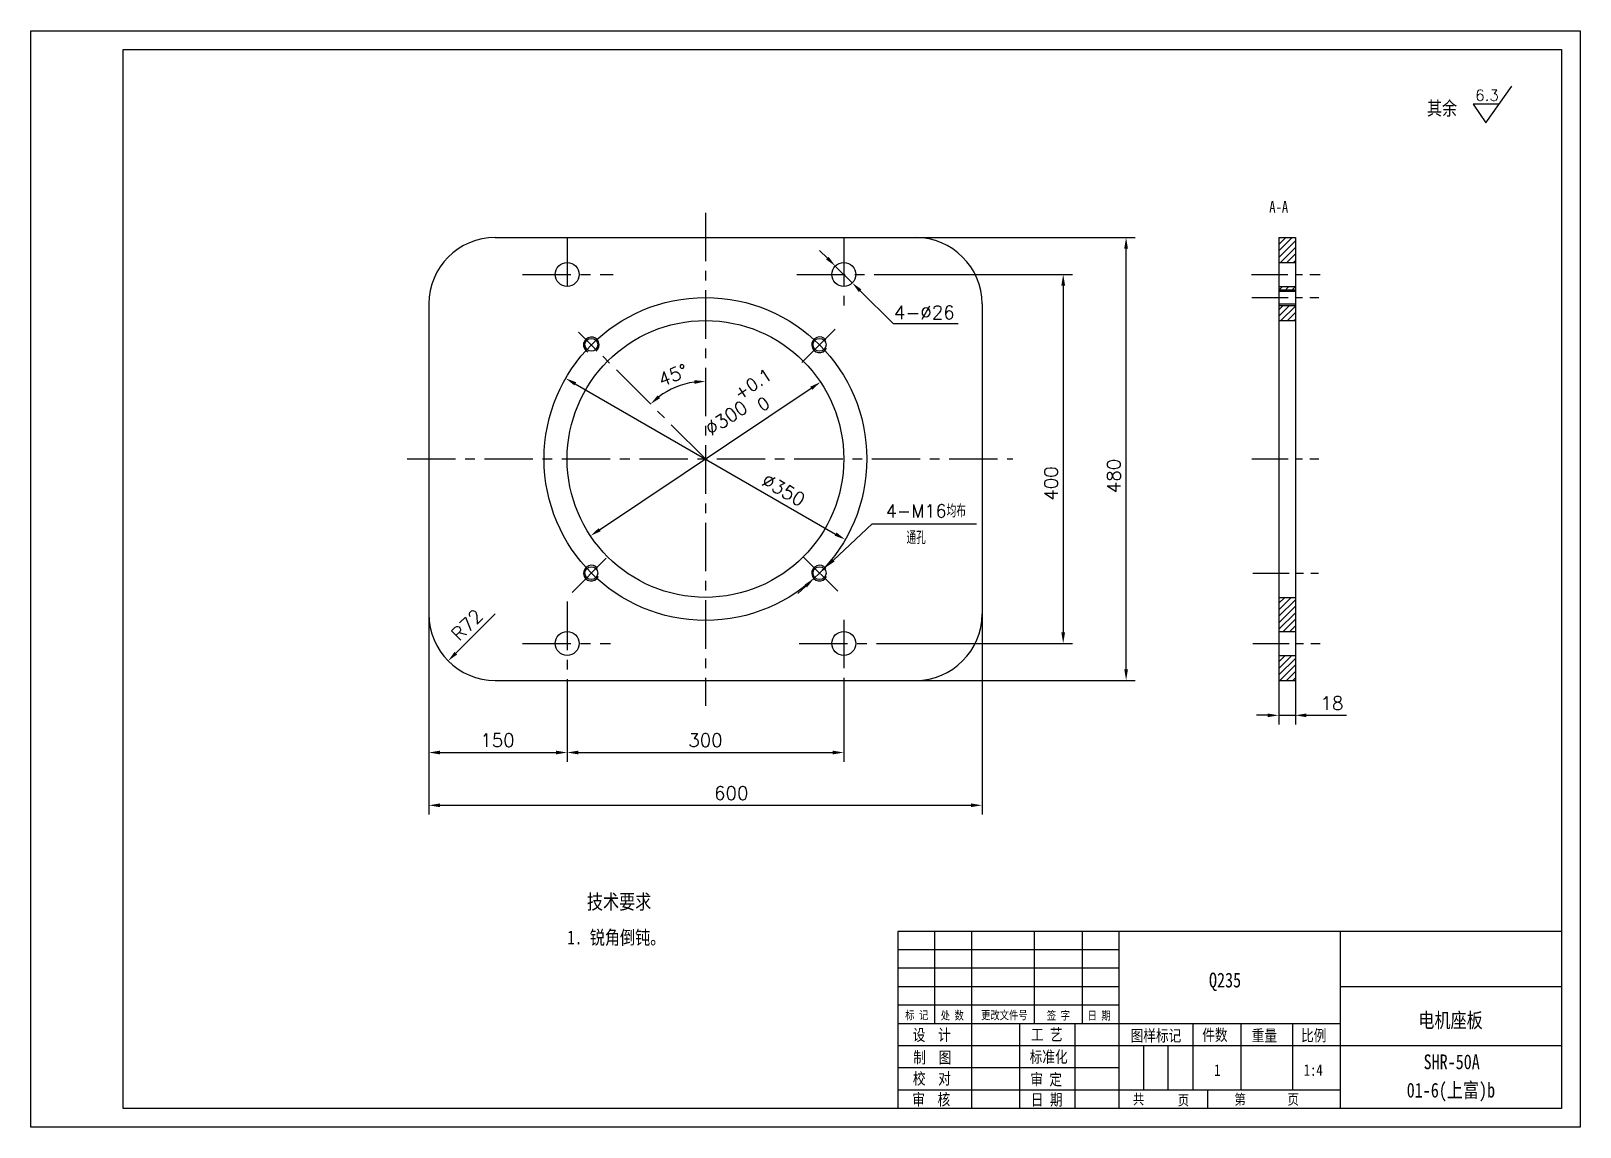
# Model space of a CAD drawing. Extents: x -91 to 1589, y 16 to 1204.
import ezdxf

# ---------------------------------------------------------------- set-up
doc = ezdxf.new("R2010")
doc.units = 0
doc.header["$LTSCALE"] = 10.5
doc.header["$MEASUREMENT"] = 0
doc.linetypes.add('CENTER', pattern=[2, 1.25, -0.25, 0.25, -0.25])
doc.layers.get('0').update_dxf_attribs({"color": 2, "linetype": 'CONTINUOUS'})
doc.layers.get('DEFPOINTS').update_dxf_attribs({"linetype": 'CONTINUOUS'})
for name, color, linetype in [('LINE_THIN', 2, 'CONTINUOUS'), ('PART', 3, 'CONTINUOUS'), ('SMPEN_THICK', 7, 'CONTINUOUS')]:
    doc.layers.add(name, color=color, linetype=linetype)
doc.styles.add('HZDX', font='', dxfattribs={"width": 0.8, "height": 0.5})
doc.styles.get("Standard").update_dxf_attribs({"font": 'txt.shx', "height": 14.5, "bigfont": 'gbcbig.shx'})
doc.styles.get('HZDX').set_extended_font_data('SimSun')
doc.dimstyles.new('HZDX', dxfattribs={"dimscale": 0, "dimtxt": 5, "dimasz": 3.5, "dimexe": 5.25, "dimexo": 0, "dimgap": 1.5, "dimtad": 1, "dimdec": 4, "dimdsep": 46, "dimtxsty": 'HZDX', "dimcen": 0.09, "dimclrd": 2, "dimclre": 2, "dimclrt": 2, "dimadec": 0, "dimazin": 0, "dimtol": 1, "dimtp": 0.2, "dimtfac": 0.66667, "dimtdec": 4, "dimtmove": 0, "dimatfit": 1, "dimfxl": 1, "dimtvp": 5, "dimtolj": 1, "dimarcsym": 0})

# ---------------------------------------------------------------- blocks, each defined once
blk = doc.blocks.new('*D1')
at = {"color": 2, "linetype": 'ByBlock', "transparency": 16777216}
for p, q in [((368.2, 572.3), (368.2, 354.9)), ((968.2, 572.3), (968.2, 354.9)), ((380.2, 364.9), (956.2, 364.9))]:
    blk.add_line(p, q, dxfattribs=at)
for points in [[(380.2, 366.9), (380.2, 362.9), (368.2, 364.9)], [(956.2, 366.9), (956.2, 362.9), (968.2, 364.9)]]:
    blk.add_solid(points, dxfattribs=at)
at = {"layer": 'DEFPOINTS', "color": 0, "linetype": 'ByBlock', "transparency": 16777216}
for p in [(368.2, 572.3), (968.2, 572.3), (968.2, 364.9)]:
    blk.add_point(p, dxfattribs=at)
at = {"color": 2, "linetype": 'ByBlock', "transparency": 16777216, "insert": (696.2, 378.1), "char_height": 14.5, "attachment_point": 5}
blk.add_mtext('\\A1;600', dxfattribs=at)
blk = doc.blocks.new('*D2')
at = {"color": 2, "linetype": 'ByBlock', "transparency": 16777216}
for p, q in [((368.2, 572.3), (368.2, 412.1)), ((518.2, 500.3), (518.2, 412.1)), ((380.2, 422.1), (506.2, 422.1))]:
    blk.add_line(p, q, dxfattribs=at)
for points in [[(380.2, 424.1), (380.2, 420.1), (368.2, 422.1)], [(506.2, 424.1), (506.2, 420.1), (518.2, 422.1)]]:
    blk.add_solid(points, dxfattribs=at)
at = {"layer": 'DEFPOINTS', "color": 0, "linetype": 'ByBlock', "transparency": 16777216}
for p in [(368.2, 572.3), (518.2, 500.3), (518.2, 422.1)]:
    blk.add_point(p, dxfattribs=at)
at = {"color": 2, "linetype": 'ByBlock', "transparency": 16777216, "insert": (442.6, 435.4), "char_height": 14.5, "attachment_point": 5}
blk.add_mtext('\\A1;150', dxfattribs=at)
blk = doc.blocks.new('*D3')
at = {"color": 2, "linetype": 'ByBlock', "transparency": 16777216}
for p, q in [((818.2, 500.3), (818.2, 412.1)), ((530.2, 422.1), (806.2, 422.1))]:
    blk.add_line(p, q, dxfattribs=at)
for points in [[(530.2, 424.1), (530.2, 420.1), (518.2, 422.1)], [(806.2, 424.1), (806.2, 420.1), (818.2, 422.1)]]:
    blk.add_solid(points, dxfattribs=at)
at = {"layer": 'DEFPOINTS', "color": 0, "linetype": 'ByBlock', "transparency": 16777216}
for p in [(518.2, 500.3), (818.2, 500.3), (818.2, 422.1)]:
    blk.add_point(p, dxfattribs=at)
at = {"color": 2, "linetype": 'ByBlock', "transparency": 16777216, "insert": (668.2, 435.4), "char_height": 14.5, "attachment_point": 5}
blk.add_mtext('\\A1;300', dxfattribs=at)
blk = doc.blocks.new('*D4')
at = {"color": 2, "linetype": 'ByBlock', "transparency": 16777216}
for p, q in [((896.2, 980.3), (1134.4, 980.3)), ((1124.4, 512.3), (1124.4, 968.3)), ((896.2, 500.3), (1134.4, 500.3))]:
    blk.add_line(p, q, dxfattribs=at)
for points in [[(1122.4, 968.3), (1126.4, 968.3), (1124.4, 980.3)], [(1122.4, 512.3), (1126.4, 512.3), (1124.4, 500.3)]]:
    blk.add_solid(points, dxfattribs=at)
at = {"layer": 'DEFPOINTS', "color": 0, "linetype": 'ByBlock', "transparency": 16777216}
for p in [(896.2, 980.3), (1124.4, 980.3), (896.2, 500.3)]:
    blk.add_point(p, dxfattribs=at)
at = {"color": 2, "linetype": 'ByBlock', "transparency": 16777216, "insert": (1111.1, 721.9), "char_height": 14.5, "attachment_point": 5, "rotation": 90}
blk.add_mtext('\\A1;480', dxfattribs=at)
blk = doc.blocks.new('*D5')
at = {"color": 2, "linetype": 'ByBlock', "transparency": 16777216}
for p, q in [((868.2, 940.3), (1066.2, 940.3)), ((1056.2, 928.3), (1056.2, 552.3)), ((863.1, 540.3), (1066.2, 540.3))]:
    blk.add_line(p, q, dxfattribs=at)
for points in [[(1054.2, 928.3), (1058.2, 928.3), (1056.2, 940.3)], [(1054.2, 552.3), (1058.2, 552.3), (1056.2, 540.3)]]:
    blk.add_solid(points, dxfattribs=at)
at = {"layer": 'DEFPOINTS', "color": 0, "linetype": 'ByBlock', "transparency": 16777216}
for p in [(868.2, 940.3), (863.1, 540.3), (1056.2, 540.3)]:
    blk.add_point(p, dxfattribs=at)
at = {"color": 2, "linetype": 'ByBlock', "transparency": 16777216, "insert": (1043, 713.7), "char_height": 14.5, "attachment_point": 5, "rotation": 90}
blk.add_mtext('\\A1;400', dxfattribs=at)
blk = doc.blocks.new('*D6')
at = {"color": 2, "linetype": 'ByBlock', "transparency": 16777216}
for p, q in [((1284.5, 500.3), (1284.5, 452.4)), ((1302.5, 500.3), (1302.5, 452.4)), ((1272.5, 462.4), (1260.5, 462.4)), ((1284.5, 462.4), (1302.5, 462.4)), ((1314.5, 462.4), (1357.9, 462.4))]:
    blk.add_line(p, q, dxfattribs=at)
for points in [[(1272.5, 464.4), (1272.5, 460.4), (1284.5, 462.4)], [(1314.5, 464.4), (1314.5, 460.4), (1302.5, 462.4)]]:
    blk.add_solid(points, dxfattribs=at)
at = {"layer": 'DEFPOINTS', "color": 0, "linetype": 'ByBlock', "transparency": 16777216}
for p in [(1284.5, 500.3), (1302.5, 500.3), (1302.5, 462.4)]:
    blk.add_point(p, dxfattribs=at)
at = {"color": 2, "linetype": 'ByBlock', "transparency": 16777216, "insert": (1342.2, 475.6), "char_height": 14.5, "attachment_point": 5}
blk.add_mtext('\\A1;18', dxfattribs=at)
blk = doc.blocks.new('*D7')
at = {"color": 2, "linetype": 'ByBlock', "transparency": 16777216}
blk.add_line((440.2, 572.3), (397.7, 530), dxfattribs=at)
blk.add_solid([(396.2, 531.4), (399.1, 528.5), (389.2, 521.5)], dxfattribs=at)
at = {"layer": 'DEFPOINTS', "color": 0, "linetype": 'ByBlock', "transparency": 16777216}
for p in [(440.2, 572.3), (389.2, 521.5)]:
    blk.add_point(p, dxfattribs=at)
at = {"color": 2, "linetype": 'ByBlock', "transparency": 16777216, "insert": (409.6, 560.5), "char_height": 14.5, "attachment_point": 5, "rotation": 44.8533}
blk.add_mtext('\\A1;R72', dxfattribs=at)
blk = doc.blocks.new('*D8')
at = {"layer": 'DEFPOINTS', "color": 0, "transparency": 16777216}
for p in [(489.3, 827.7), (792.5, 652.9)]:
    blk.add_point(p, dxfattribs=at)
at = {"layer": 'SMPEN_THICK', "color": 2, "lineweight": -2, "transparency": 16777216}
blk.add_line((499.7, 821.7), (782.1, 658.9), dxfattribs=at)
at = {"layer": 'SMPEN_THICK', "color": 2, "transparency": 16777216}
for points in [[(500.7, 823.4), (498.7, 820), (489.3, 827.7)], [(783.1, 660.6), (781.1, 657.1), (792.5, 652.9)]]:
    blk.add_solid(points, dxfattribs=at)
at = {"layer": 'SMPEN_THICK', "color": 2, "transparency": 16777216, "insert": (725.6, 706.7), "char_height": 14.5, "attachment_point": 5, "rotation": 330.0329}
blk.add_mtext('\\A1;∅350', dxfattribs=at)

msp = doc.modelspace()

# ---------------------------------------------------------------- hatches: boundary and pattern name
at = {"layer": 'SMPEN_THICK'}
h = msp.add_hatch(dxfattribs=at)
h.set_pattern_fill('ANSI31', color=256, scale=40, style=0)
h.paths.add_polyline_path([(1280.73154, 527.28339), (1262.73154, 527.28339), (1262.73154, 500.28339), (1280.73154, 500.28339)])
h.paths.add_polyline_path([(1280.73154, 590.28339), (1262.73154, 590.28339), (1262.73154, 553.28339), (1280.73154, 553.28339)])
h.paths.add_polyline_path([(1280.73154, 980.28339), (1262.73154, 980.28339), (1262.73154, 953.28339), (1280.73154, 953.28339)])
h.paths.add_polyline_path([(1280.73154, 906.78339), (1262.73154, 906.78339), (1262.73154, 890.28339), (1280.73154, 890.28339)])
h.paths.add_polyline_path([(1280.73154, 927.28339), (1262.73154, 927.28339), (1262.73154, 923.78339), (1280.73154, 923.78339)])
h.paths.add_polyline_path([(1280.73154, 923.78339), (1262.73154, 923.78339), (1262.73154, 922.28339), (1280.73154, 922.28339)])

# ---------------------------------------------------------------- linework, layer by layer
at = {"color": 2, "linetype": 'ByBlock'}
for p, q in [((773.1858, 957.90322), (764.67285, 966.36074)), ((781.69876, 949.4457), (800.14349, 931.12108)), ((808.65644, 922.66356), (844.5417, 887.01199))]:
    msp.add_line(p, q, dxfattribs=at)
msp.add_arc((640.92112, 740.28339), 84.23589, 98.16910785, 126.83089215, dxfattribs=at)
for points in [[(774.59539, 959.32205), (771.77622, 956.4844), (781.69876, 949.4457)], [(810.06603, 924.08239), (807.24686, 921.24474), (800.14349, 931.12108)], [(628.80915, 825.65946), (629.09406, 821.66962), (640.92112, 824.51928)], [(591.73537, 806.19514), (589.11559, 809.21785), (581.35735, 799.84716)]]:
    msp.add_solid(points, dxfattribs=at)
at = {"layer": 'DEFPOINTS', "color": 0, "linetype": 'ByBlock'}
for p in [(640.92112, 1007.07788), (781.69876, 949.4457), (800.14349, 931.12108), (507.34354, 873.86097), (598.80318, 813.23381), (640.92112, 740.28339), (640.92112, 472.63189)]:
    msp.add_point(p, dxfattribs=at)
at = {"layer": 'LINE_THIN', "linetype": 'Continuous'}
for p, q in [((-90.5745, 16.17594), (-90.5745, 1204.17593)), ((-90.5745, 1204.17593), (1589.42549, 1204.17593)), ((1589.42549, 1204.17593), (1589.42549, 16.17594)), ((1589.42549, 16.17594), (-90.5745, 16.17594))]:
    msp.add_line(p, q, dxfattribs=at)
at = {"layer": 'PART', "linetype": 'Continuous'}
for p, q in [((1262.73154, 923.78339), (1280.73154, 923.78339)), ((1262.73154, 906.78339), (1280.73154, 906.78339)), ((889.42549, 228.17594), (889.42549, 128.17594)), ((929.42549, 228.17594), (929.42549, 36.17594)), ((997.42549, 228.17594), (997.42549, 128.17594)), ((1049.42549, 228.17594), (1049.42549, 128.17594)), ((1089.42549, 228.17594), (1089.42549, 36.17594)), ((1329.42549, 228.17594), (1329.42549, 36.17594)), ((1569.42549, 168.17594), (1329.42549, 168.17594)), ((981.42549, 128.17594), (981.42549, 36.17594)), ((1041.42549, 128.17594), (1041.42549, 36.17594)), ((1169.42549, 128.17594), (1169.42549, 56.17594)), ((1221.42549, 128.17594), (1221.42549, 56.17594)), ((1277.42549, 128.17594), (1277.42549, 56.17594)), ((1115.82549, 104.17594), (1115.82549, 56.17594)), ((1142.22549, 104.17594), (1142.22549, 56.17594)), ((1569.42549, 104.17594), (1329.42549, 104.17594)), ((1185.42549, 56.17594), (1185.42549, 36.17594))]:
    msp.add_line(p, q, dxfattribs=at)
at = {"layer": 'SMPEN_THICK', "color": 4}
for p, q in [((9.4255, 36.17594), (9.4255, 1184.17593)), ((9.4255, 1184.17593), (1569.42549, 1184.17593)), ((1569.42549, 1184.17593), (1569.42549, 36.17594)), ((412.92112, 980.28339), (868.92112, 980.28339)), ((1262.73154, 980.28339), (1262.73154, 500.28339)), ((1262.73154, 980.28339), (1280.73154, 980.28339)), ((1280.73154, 980.28339), (1280.73154, 500.28339)), ((1262.73154, 953.28339), (1280.73154, 953.28339)), ((1262.73154, 927.28339), (1280.73154, 927.28339)), ((340.92112, 908.28339), (340.92112, 572.28339)), ((940.92112, 908.28339), (940.92112, 572.28339)), ((1262.73154, 922.28339), (1280.73154, 922.28339)), ((1262.73154, 908.28339), (1280.73154, 908.28339)), ((1262.73154, 890.28339), (1280.73154, 890.28339)), ((1262.73154, 590.28339), (1280.73154, 590.28339)), ((1262.73154, 553.28339), (1280.73154, 553.28339)), ((1262.73154, 527.28339), (1280.73154, 527.28339)), ((412.92112, 500.28339), (868.92112, 500.28339)), ((1262.73154, 500.28339), (1280.73154, 500.28339)), ((849.42549, 228.17594), (849.42549, 36.17594)), ((1569.42549, 228.17594), (849.42549, 228.17594)), ((1569.42549, 36.17594), (9.4255, 36.17594))]:
    msp.add_line(p, q, dxfattribs=at)
at = {"layer": 'SMPEN_THICK'}
for p, q in [((1487.21304, 1104.55469), (1515.57794, 1144.4444)), ((1501.62235, 1124.81858), (1473.58572, 1124.81858)), ((1473.58572, 1124.81858), (1487.21304, 1104.55469)), ((844.5417, 887.01199), (915.17075, 887.01199)), ((821.79997, 670.12781), (934.75721, 670.12781)), ((1089.42549, 208.17594), (849.42549, 208.17594)), ((1089.42549, 188.17594), (849.42549, 188.17594)), ((1089.42549, 168.17594), (849.42549, 168.17594)), ((1089.42549, 148.17594), (849.42549, 148.17594)), ((1329.42549, 128.17594), (849.42549, 128.17594)), ((1329.42549, 104.17594), (849.42549, 104.17594)), ((1089.42549, 80.17594), (849.42549, 80.17594)), ((1329.42549, 56.17594), (849.42549, 56.17594))]:
    msp.add_line(p, q, dxfattribs=at)
at = {"layer": 'SMPEN_THICK', "linetype": 'CENTER', "ltscale": 4}
for p, q in [((640.92112, 1007.07788), (640.92112, 472.63189)), ((490.92112, 980.28339), (490.92112, 918.54068)), ((790.92112, 980.28339), (790.92112, 901.8101)), ((442.58348, 940.28339), (540.76293, 940.28339)), ((739.84905, 940.28339), (840.9407, 940.28339)), ((640.91464, 740.28618), (503.40417, 877.79666)), ((745.58973, 844.94537), (781.58958, 880.94521)), ((317.23757, 740.28339), (974.38885, 740.28339)), ((533.34788, 632.72047), (496.3133, 595.68589)), ((747.27676, 633.94102), (788.68045, 592.53734)), ((490.92112, 585.63801), (490.92112, 500.28339)), ((790.92112, 566.00652), (790.92112, 500.28339)), ((442.58348, 540.28339), (538.03573, 540.28339)), ((742.57626, 540.28339), (835.82644, 540.28339))]:
    msp.add_line(p, q, dxfattribs=at)
at = {"layer": 'SMPEN_THICK', "linetype": 'CENTER', "ltscale": 3}
for p, q in [((1233.25868, 940.28339), (1307.61536, 940.28339)), ((1233.47352, 915.28339), (1306.25085, 915.28339)), ((1233.47352, 740.28339), (1306.25085, 740.28339)), ((1234.48796, 616.53971), (1305.63139, 616.53971)), ((1234.45221, 540.28339), (1307.77648, 540.28339))]:
    msp.add_line(p, q, dxfattribs=at)
at = {"layer": 'SMPEN_THICK', "color": 2}
for p, q in [((526.17421, 663.62084), (755.66803, 816.94594)), ((779.6172, 630.56383), (821.79997, 670.12781)), ((758.46504, 610.72483), (770.86458, 622.35458)), ((749.71242, 602.51558), (740.9598, 594.30634))]:
    msp.add_line(p, q, dxfattribs=at)
at = {"layer": 'SMPEN_THICK', "color": 4}
for centre, radius in [((490.92112, 940.28339), 13), ((790.92112, 940.28339), 13), ((640.92112, 740.28339), 150), ((517.17744, 864.02708), 7), ((517.17744, 864.02708), 7), ((764.66481, 864.02708), 7), ((764.66481, 864.02708), 7), ((517.17744, 616.53971), 7), ((517.17744, 616.53971), 7), ((764.66481, 616.53971), 7), ((764.66481, 616.53971), 7), ((490.92112, 540.28339), 13), ((790.92112, 540.28339), 13)]:
    msp.add_circle(centre, radius, dxfattribs=at)
at = {"layer": 'SMPEN_THICK'}
msp.add_circle((640.92112, 740.28339), 175, dxfattribs=at)
at = {"layer": 'SMPEN_THICK', "color": 4}
for centre, start, end in [((412.92112, 908.28339), 90, 180), ((868.92112, 908.28339), 0, 90), ((412.92112, 572.28339), 180, 270), ((868.92112, 572.28339), 270, 0)]:
    msp.add_arc(centre, 72, start, end, dxfattribs=at)
at = {"layer": 'SMPEN_THICK'}
for centre, start, end in [((517.17744, 864.02708), 307.09128082, 244.41573), ((517.17744, 864.02708), 307.09128082, 244.41573), ((764.66481, 864.02708), 37.09128082, 334.41573), ((764.66481, 864.02708), 37.09128082, 334.41573), ((517.17744, 616.53971), 37.09128082, 334.41573), ((517.17744, 616.53971), 37.09128082, 334.41573), ((764.66481, 616.53971), 37.09128082, 334.41573), ((764.66481, 616.53971), 37.09128082, 334.41573)]:
    msp.add_arc(centre, 8.5, start, end, dxfattribs=at)
at = {"layer": 'SMPEN_THICK', "color": 2}
for points in [[(754.55698, 818.60894), (756.77908, 815.28295), (765.64602, 823.61225)], [(525.06316, 665.28384), (527.28527, 661.95784), (516.19622, 656.95453)], [(778.24899, 632.0226), (780.98541, 629.10506), (770.86458, 622.35458)], [(748.34421, 603.97435), (751.08062, 601.05681), (758.46504, 610.72483)]]:
    msp.add_solid(points, dxfattribs=at)

# ---------------------------------------------------------------- texts
at = {"color": 2, "linetype": 'ByBlock', "attachment_point": 5}
for s, insert, char_height in [('6.3', (1488.56708, 1134.48849), 12), ('4-∅26', (878.27601, 899.16043), 14.5), ('4-M16均布', (879.93568, 683.89697), 14), ('通孔', (869.41269, 654.97559), 14)]:
    msp.add_mtext(s, dxfattribs=dict(at, insert=insert, char_height=char_height))
at = {"color": 2, "linetype": 'ByBlock', "insert": (605.74743, 831.20264), "char_height": 14.5, "attachment_point": 5, "rotation": 21}
msp.add_mtext('45%%d', dxfattribs=at)
at = {"layer": 'SMPEN_THICK', "style": 'HZDX', "width": 0.8}
for s, height, p in [('其余', 15, (1423.40623, 1112.86639)), ('A-A', 12.6, (1252.36256, 1007.31669)), ('技术要求', 16, (512.35112, 252.28706)), ('1. 锐角倒钝。', 15, (490.99559, 214.12836)), ('Q235', 16, (1187.01964, 167.47823)), ('标 记', 9, (857.54195, 132.87458)), ('处 数', 9, (896.07581, 132.58636)), ('更改文件号', 9, (939.87567, 132.91362)), ('签 字', 9, (1011.22886, 132.55565)), ('日 期', 9, (1055.32426, 132.47113)), ('电机座板', 16, (1414.06385, 123.86929)), ('设  计', 12.6, (865.7512, 109.64503)), ('工 艺', 12.6, (993.85331, 110.0186)), ('图样标记', 12.6, (1101.97449, 108.89821)), ('件数', 12.6, (1179.67833, 109.63899)), ('重量', 12.6, (1233.38513, 108.98038)), ('比例', 12.6, (1286.86975, 109.06255)), ('制  图', 12.6, (866.34233, 85.29659)), ('标准化', 12.6, (992.53547, 85.96824)), ('SHR-50A', 16, (1419.78687, 78.83879)), ('校  对', 12.6, (865.88956, 62.31139)), ('审 定', 12.6, (993.27659, 61.42161)), ('1', 12.6, (1192.65199, 71.48478)), ('1:4', 12.6, (1289.77308, 71.679)), ('审  核', 12.6, (865.23064, 39.73274)), ('日 期', 12.6, (993.88108, 39.51493)), ('共', 11.34, (1104.47255, 40.6966)), ('页', 11.34, (1153.17099, 39.6044)), ('第', 11.34, (1214.61714, 40.4281)), ('页', 11.34, (1272.22784, 40.4281)), ('01-6(上富)b', 16, (1401.47652, 48.12698))]:
    msp.add_text(s, height=height, dxfattribs=at).set_placement(p)
at = {"layer": 'SMPEN_THICK', "color": 2}
for s, height, p in [('+0.1', 13.53285, (677.81408, 803.5243)), ('∅300', 14.5, (646.97238, 764.86312)), ('0', 13.53285, (702.67633, 791.12133))]:
    msp.add_text(s, height=height, rotation=33.74693438, dxfattribs=at).set_placement(p)

# ---------------------------------------------------------------- dimensions: what is measured, and where the dimension line sits
at = {"layer": 'SMPEN_THICK'}
for base, p1, p2, picture, middle in [((1097.11317, 980.28339), (868.92112, 500.28339), (868.92112, 980.28339), '*D4', (1097.11317, 721.91908)), ((1028.933, 540.28339), (840.9407, 940.28339), (835.82644, 540.28339), '*D5', (1028.933, 713.74222))]:
    dim = msp.add_linear_dim(base=base, p1=p1, p2=p2, angle=90, dimstyle='HZDX', override={"dimscale": 4, "dimtxt": 3, "dimasz": 3, "dimexe": 2.5, "dimtxsty": 'Standard', "dimtol": 0, "dimatfit": 2}, dxfattribs=at)
    dim.commit()
    dim.dimension.update_dxf_attribs({"geometry": picture, "text_midpoint": middle, "dimtype": 160, "insert": (-27.27207, 0)})
dim = msp.add_diameter_dim_2p(p1=(489.3164, 827.69625), p2=(792.52584, 652.87053), dimstyle='HZDX', override={"dimscale": 4, "dimtxt": 3, "dimasz": 3, "dimexe": 2.5, "dimtxsty": 'Standard', "dimtol": 0, "dimatfit": 2}, dxfattribs=at)
dim.commit()
dim.dimension.update_dxf_attribs({"geometry": '*D8', "text_midpoint": (719.01739, 695.25433), "dimtype": 163})
for base, p1, p2, picture, middle, set_off in [((940.92112, 364.86267), (340.92112, 572.28339), (940.92112, 572.28339), '*D1', (668.94167, 364.86267), (-27.27207, 0)), ((490.92112, 422.10073), (340.92112, 572.28339), (490.92112, 500.28339), '*D2', (415.31141, 422.10073), (-27.27207, 0)), ((1280.73154, 462.36179), (1262.73154, 500.28339), (1280.73154, 500.28339), '*D6', (1320.39821, 462.36179), (-21.81766, 0))]:
    dim = msp.add_linear_dim(base=base, p1=p1, p2=p2, dimstyle='HZDX', override={"dimscale": 4, "dimtxt": 3, "dimasz": 3, "dimexe": 2.5, "dimtxsty": 'Standard', "dimtol": 0, "dimatfit": 2}, dxfattribs=at)
    dim.commit()
    dim.dimension.update_dxf_attribs({"geometry": picture, "text_midpoint": middle, "dimtype": 160, "insert": set_off})
dim = msp.add_radius_dim(center=(412.92112, 572.28339), mpoint=(361.87926, 521.50221), dimstyle='HZDX', override={"dimscale": 4, "dimtxt": 3, "dimasz": 3, "dimexe": 2.5, "dimtxsty": 'Standard', "dimtol": 0, "dimatfit": 2}, dxfattribs=at)
dim.commit()
dim.dimension.update_dxf_attribs({"geometry": '*D7', "text_midpoint": (391.65368, 551.12457), "dimtype": 164, "insert": (-27.27207, 0)})
dim = msp.add_linear_dim(base=(790.92112, 422.10073), p1=(490.92112, 500.28339), p2=(790.92112, 500.28339), dimstyle='HZDX', override={"dimscale": 4, "dimtxt": 3, "dimasz": 3, "dimexe": 2.5, "dimtxsty": 'Standard', "dimse1": 1, "dimtol": 0, "dimtmove": 1, "dimatfit": 3}, dxfattribs=at)
dim.commit()
dim.dimension.update_dxf_attribs({"geometry": '*D3', "text_midpoint": (640.92112, 435.35073), "insert": (-27.27207, 0)})

doc.saveas('drawing.dxf')
